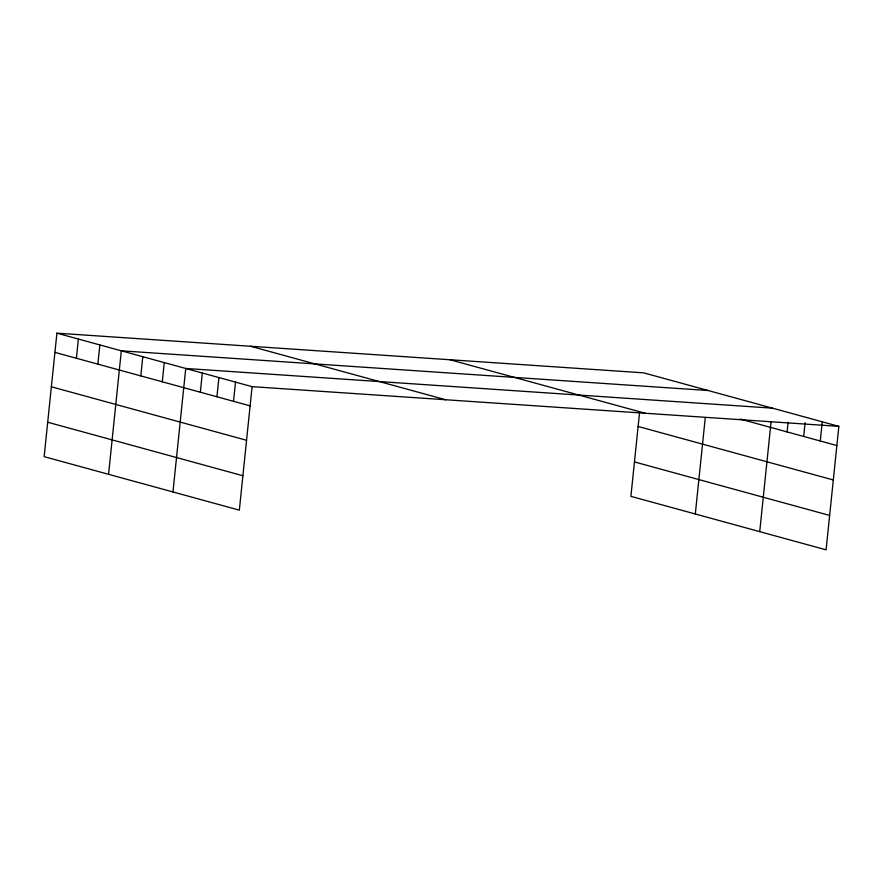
<?xml version="1.0" encoding="UTF-8"?>
<svg xmlns="http://www.w3.org/2000/svg" width="883" height="883" viewBox="0 0 883 883"><rect width="100%" height="100%" fill="white"/><g stroke="black" fill="none" stroke-linecap="round" stroke-linejoin="round"><path stroke-width="1.32" d="M56.909 333.167L44.15 456.654L239.337 510.153L252.097 386.655L56.909 333.167L643.663 372.847L838.85 426.346L826.091 549.833L630.904 496.345L639.491 413.233M76.402 358.255L78.377 339.05M97.87 364.138L99.856 344.933M108.565 474.303L121.324 350.816L708.078 390.507M140.805 375.904L142.792 356.699M162.284 381.787L164.26 362.582M172.969 491.963L185.739 368.465L772.482 408.156M200.342 392.229L202.328 373.012M216.931 396.765L218.918 377.56M233.52 401.312L235.507 382.107M695.307 513.994L705.274 417.648M759.722 531.654L771.069 421.875M787.095 431.908L788.089 422.306M803.685 436.456L805.097 422.736M820.274 441.003L822.261 421.798M252.097 386.655L838.85 426.346M740.186 419.061L836.863 445.551M450.032 359.756L645.219 413.255M638.122 426.467L833.309 479.966M250.54 346.257L445.727 399.756M634.458 461.93L829.645 515.429M54.923 352.372L250.11 405.86M51.369 386.787L246.556 440.275M47.704 422.24L242.891 475.738"/></g></svg>
